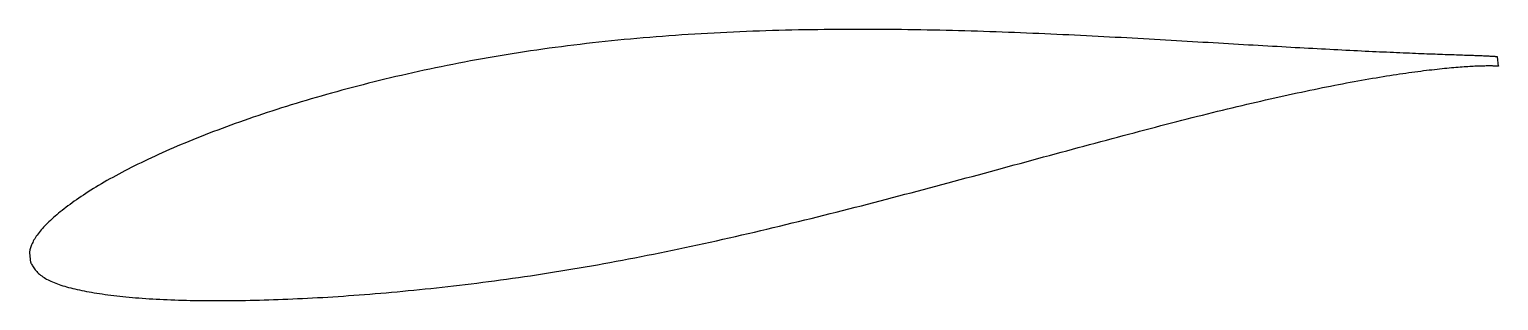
# Model space of a CAD drawing. Header units: metres. Extents: x -31.9 to 63.9, y -7 to 10.7.
import ezdxf

# ---------------------------------------------------------------- set-up
doc = ezdxf.new("R2010")
doc.units = ezdxf.units.M

msp = doc.modelspace()

# ---------------------------------------------------------------- linework, layer by layer
msp.add_lwpolyline([(63.806, 8.942), (63.804, 8.943), (63.798, 8.944), (63.789, 8.945), (63.775, 8.946), (63.758, 8.948), (63.738, 8.95), (63.713, 8.952), (63.685, 8.955), (63.653, 8.957), (63.618, 8.96), (63.578, 8.962), (63.535, 8.965), (63.489, 8.968), (63.438, 8.971), (63.384, 8.974), (63.326, 8.976), (63.265, 8.979), (63.2, 8.983), (63.131, 8.986), (63.059, 8.989), (62.982, 8.992), (62.903, 8.995), (62.819, 8.999), (62.732, 9.002), (62.641, 9.006), (62.547, 9.009), (62.449, 9.013), (62.347, 9.017), (62.242, 9.021), (62.133, 9.024), (62.021, 9.028), (61.905, 9.033), (61.785, 9.037), (61.662, 9.041), (61.535, 9.045), (61.405, 9.05), (61.271, 9.055), (61.134, 9.059), (60.993, 9.064), (60.848, 9.069), (60.7, 9.075), (60.549, 9.08), (60.394, 9.085), (60.236, 9.091), (60.074, 9.097), (59.908, 9.103), (59.74, 9.109), (59.567, 9.115), (59.392, 9.122), (59.213, 9.129), (59.03, 9.136), (58.844, 9.143), (58.655, 9.15), (58.463, 9.158), (58.267, 9.166), (58.068, 9.174), (57.865, 9.182), (57.659, 9.191), (57.45, 9.2), (57.238, 9.209), (57.022, 9.218), (56.804, 9.228), (56.582, 9.238), (56.356, 9.248), (56.128, 9.258), (55.896, 9.269), (55.662, 9.28), (55.424, 9.291), (55.183, 9.303), (54.938, 9.315), (54.691, 9.327), (54.441, 9.34), (54.188, 9.352), (53.931, 9.365), (53.672, 9.378), (53.41, 9.392), (53.145, 9.406), (52.876, 9.42), (52.605, 9.434), (52.331, 9.449), (52.054, 9.463), (51.775, 9.479), (51.492, 9.494), (51.207, 9.51), (50.918, 9.526), (50.627, 9.542), (50.334, 9.558), (50.037, 9.575), (49.738, 9.592), (49.436, 9.609), (49.132, 9.626), (48.825, 9.644), (48.515, 9.662), (48.203, 9.679), (47.888, 9.698), (47.57, 9.716), (47.25, 9.735), (46.928, 9.754), (46.603, 9.773), (46.276, 9.792), (45.946, 9.811), (45.614, 9.831), (45.279, 9.85), (44.943, 9.87), (44.604, 9.89), (44.262, 9.91), (43.918, 9.93), (43.573, 9.951), (43.225, 9.971), (42.874, 9.991), (42.522, 10.012), (42.168, 10.032), (41.811, 10.053), (41.453, 10.074), (41.092, 10.094), (40.729, 10.114), (40.365, 10.134), (39.998, 10.155), (39.63, 10.175), (39.26, 10.195), (38.888, 10.215), (38.514, 10.235), (38.138, 10.255), (37.761, 10.275), (37.382, 10.294), (37.001, 10.314), (36.618, 10.333), (36.234, 10.352), (35.848, 10.37), (35.461, 10.389), (35.072, 10.407), (34.682, 10.425), (34.29, 10.442), (33.897, 10.459), (33.502, 10.476), (33.106, 10.493), (32.709, 10.509), (32.31, 10.524), (31.911, 10.54), (31.509, 10.555), (31.107, 10.569), (30.703, 10.583), (30.299, 10.596), (29.893, 10.609), (29.486, 10.622), (29.078, 10.634), (28.669, 10.645), (28.259, 10.656), (27.849, 10.666), (27.437, 10.676), (27.024, 10.685), (26.611, 10.693), (26.197, 10.7), (25.782, 10.707), (25.366, 10.713), (24.949, 10.718), (24.532, 10.723), (24.114, 10.727), (23.696, 10.731), (23.277, 10.733), (22.858, 10.734), (22.438, 10.735), (22.017, 10.735), (21.596, 10.734), (21.175, 10.732), (20.753, 10.729), (20.331, 10.726), (19.909, 10.721), (19.487, 10.716), (19.064, 10.71), (18.641, 10.703), (18.218, 10.695), (17.794, 10.686), (17.371, 10.676), (16.948, 10.665), (16.524, 10.653), (16.101, 10.64), (15.677, 10.626), (15.254, 10.611), (14.831, 10.595), (14.408, 10.577), (13.985, 10.559), (13.562, 10.539), (13.14, 10.519), (12.718, 10.497), (12.296, 10.474), (11.875, 10.45), (11.454, 10.425), (11.033, 10.399), (10.613, 10.371), (10.193, 10.342), (9.774, 10.312), (9.355, 10.281), (8.937, 10.248), (8.52, 10.215), (8.103, 10.18), (7.687, 10.144), (7.272, 10.106), (6.857, 10.068), (6.444, 10.027), (6.031, 9.986), (5.619, 9.943), (5.207, 9.899), (4.797, 9.854), (4.388, 9.807), (3.979, 9.759), (3.572, 9.71), (3.166, 9.659), (2.761, 9.607), (2.357, 9.554), (1.954, 9.499), (1.552, 9.443), (1.151, 9.386), (0.752, 9.328), (0.354, 9.268), (-0.043, 9.207), (-0.439, 9.144), (-0.833, 9.081), (-1.225, 9.016), (-1.617, 8.95), (-2.007, 8.882), (-2.395, 8.814), (-2.782, 8.744), (-3.167, 8.673), (-3.551, 8.601), (-3.933, 8.527), (-4.314, 8.453), (-4.693, 8.377), (-5.07, 8.3), (-5.446, 8.222), (-5.82, 8.144), (-6.192, 8.064), (-6.563, 7.983), (-6.932, 7.902), (-7.298, 7.819), (-7.663, 7.735), (-8.027, 7.651), (-8.388, 7.565), (-8.747, 7.479), (-9.105, 7.392), (-9.46, 7.305), (-9.814, 7.216), (-10.165, 7.127), (-10.515, 7.037), (-10.862, 6.947), (-11.207, 6.855), (-11.55, 6.763), (-11.891, 6.67), (-12.23, 6.576), (-12.567, 6.483), (-12.901, 6.388), (-13.233, 6.292), (-13.563, 6.196), (-13.891, 6.099), (-14.216, 6.002), (-14.539, 5.904), (-14.86, 5.806), (-15.178, 5.707), (-15.494, 5.607), (-15.807, 5.507), (-16.118, 5.407), (-16.427, 5.306), (-16.733, 5.205), (-17.036, 5.103), (-17.337, 5), (-17.635, 4.898), (-17.931, 4.794), (-18.224, 4.691), (-18.514, 4.587), (-18.802, 4.483), (-19.088, 4.379), (-19.37, 4.274), (-19.65, 4.169), (-19.927, 4.064), (-20.201, 3.958), (-20.473, 3.852), (-20.742, 3.746), (-21.008, 3.64), (-21.271, 3.534), (-21.531, 3.428), (-21.788, 3.321), (-22.043, 3.215), (-22.295, 3.108), (-22.543, 3.001), (-22.789, 2.894), (-23.032, 2.787), (-23.272, 2.681), (-23.509, 2.574), (-23.743, 2.467), (-23.974, 2.36), (-24.201, 2.253), (-24.426, 2.146), (-24.648, 2.039), (-24.866, 1.932), (-25.082, 1.825), (-25.294, 1.719), (-25.504, 1.612), (-25.71, 1.506), (-25.913, 1.4), (-26.113, 1.294), (-26.309, 1.188), (-26.503, 1.082), (-26.693, 0.976), (-26.88, 0.871), (-27.063, 0.766), (-27.244, 0.66), (-27.421, 0.555), (-27.595, 0.451), (-27.765, 0.346), (-27.932, 0.242), (-28.096, 0.138), (-28.257, 0.035), (-28.414, -0.069), (-28.568, -0.171), (-28.718, -0.274), (-28.865, -0.376), (-29.009, -0.477), (-29.149, -0.578), (-29.286, -0.678), (-29.42, -0.777), (-29.55, -0.876), (-29.677, -0.974), (-29.801, -1.071), (-29.921, -1.167), (-30.037, -1.262), (-30.15, -1.357), (-30.26, -1.451), (-30.367, -1.544), (-30.469, -1.636), (-30.569, -1.727), (-30.665, -1.818), (-30.757, -1.907), (-30.846, -1.996), (-30.932, -2.084), (-31.013, -2.172), (-31.092, -2.258), (-31.167, -2.344), (-31.238, -2.43), (-31.306, -2.514), (-31.37, -2.598), (-31.431, -2.681), (-31.488, -2.763), (-31.541, -2.844), (-31.591, -2.925), (-31.638, -3.004), (-31.681, -3.082), (-31.72, -3.159), (-31.756, -3.235), (-31.789, -3.309), (-31.818, -3.381), (-31.843, -3.452), (-31.866, -3.52), (-31.884, -3.585), (-31.9, -3.646), (-31.913, -3.703), (-31.923, -3.754), (-31.93, -3.797), (-31.934, -3.831), (-31.937, -3.852), (-31.855, -4.464), (-31.852, -4.469), (-31.845, -4.483), (-31.833, -4.505), (-31.815, -4.538), (-31.792, -4.584), (-31.765, -4.637), (-31.733, -4.694), (-31.696, -4.755), (-31.657, -4.816), (-31.613, -4.878), (-31.565, -4.941), (-31.514, -5.002), (-31.46, -5.063), (-31.401, -5.122), (-31.34, -5.181), (-31.275, -5.238), (-31.206, -5.294), (-31.134, -5.349), (-31.058, -5.402), (-30.979, -5.455), (-30.896, -5.506), (-30.81, -5.555), (-30.72, -5.604), (-30.627, -5.651), (-30.531, -5.697), (-30.431, -5.741), (-30.327, -5.785), (-30.22, -5.827), (-30.11, -5.868), (-29.996, -5.908), (-29.879, -5.947), (-29.758, -5.985), (-29.634, -6.022), (-29.506, -6.059), (-29.375, -6.094), (-29.241, -6.129), (-29.103, -6.163), (-28.962, -6.196), (-28.817, -6.229), (-28.669, -6.262), (-28.517, -6.293), (-28.362, -6.324), (-28.204, -6.355), (-28.042, -6.385), (-27.877, -6.414), (-27.709, -6.443), (-27.537, -6.471), (-27.362, -6.499), (-27.183, -6.526), (-27.002, -6.552), (-26.817, -6.577), (-26.629, -6.602), (-26.437, -6.626), (-26.242, -6.649), (-26.045, -6.671), (-25.844, -6.693), (-25.64, -6.713), (-25.432, -6.733), (-25.222, -6.752), (-25.008, -6.77), (-24.792, -6.787), (-24.572, -6.803), (-24.349, -6.819), (-24.123, -6.833), (-23.894, -6.847), (-23.662, -6.86), (-23.427, -6.872), (-23.19, -6.883), (-22.949, -6.894), (-22.705, -6.904), (-22.458, -6.913), (-22.208, -6.921), (-21.956, -6.928), (-21.7, -6.935), (-21.442, -6.941), (-21.181, -6.946), (-20.917, -6.95), (-20.65, -6.953), (-20.381, -6.956), (-20.109, -6.958), (-19.834, -6.958), (-19.556, -6.958), (-19.275, -6.958), (-18.992, -6.956), (-18.707, -6.954), (-18.418, -6.951), (-18.127, -6.947), (-17.834, -6.942), (-17.538, -6.936), (-17.239, -6.93), (-16.938, -6.922), (-16.635, -6.914), (-16.329, -6.905), (-16.02, -6.895), (-15.709, -6.884), (-15.396, -6.872), (-15.08, -6.86), (-14.762, -6.846), (-14.442, -6.831), (-14.119, -6.816), (-13.795, -6.8), (-13.467, -6.782), (-13.138, -6.764), (-12.807, -6.745), (-12.473, -6.725), (-12.137, -6.704), (-11.8, -6.682), (-11.46, -6.659), (-11.118, -6.635), (-10.774, -6.61), (-10.428, -6.584), (-10.08, -6.557), (-9.73, -6.529), (-9.378, -6.5), (-9.024, -6.471), (-8.669, -6.44), (-8.311, -6.408), (-7.952, -6.375), (-7.591, -6.341), (-7.228, -6.307), (-6.864, -6.271), (-6.498, -6.234), (-6.13, -6.197), (-5.761, -6.158), (-5.389, -6.119), (-5.017, -6.078), (-4.643, -6.036), (-4.267, -5.993), (-3.89, -5.95), (-3.511, -5.904), (-3.131, -5.858), (-2.75, -5.811), (-2.367, -5.763), (-1.983, -5.713), (-1.598, -5.662), (-1.211, -5.61), (-0.823, -5.557), (-0.434, -5.503), (-0.044, -5.447), (0.347, -5.391), (0.74, -5.333), (1.133, -5.274), (1.528, -5.213), (1.923, -5.151), (2.32, -5.089), (2.717, -5.025), (3.116, -4.959), (3.515, -4.893), (3.915, -4.825), (4.316, -4.756), (4.718, -4.685), (5.121, -4.614), (5.524, -4.542), (5.928, -4.468), (6.333, -4.393), (6.738, -4.318), (7.144, -4.24), (7.55, -4.162), (7.957, -4.082), (8.365, -4.002), (8.773, -3.92), (9.182, -3.838), (9.591, -3.754), (10, -3.669), (10.41, -3.584), (10.82, -3.497), (11.23, -3.409), (11.641, -3.321), (12.052, -3.231), (12.463, -3.141), (12.875, -3.05), (13.287, -2.958), (13.698, -2.865), (14.11, -2.771), (14.522, -2.676), (14.934, -2.581), (15.346, -2.485), (15.758, -2.388), (16.17, -2.291), (16.582, -2.193), (16.994, -2.094), (17.406, -1.995), (17.818, -1.895), (18.229, -1.794), (18.64, -1.693), (19.051, -1.592), (19.462, -1.49), (19.872, -1.388), (20.283, -1.285), (20.692, -1.181), (21.102, -1.078), (21.511, -0.973), (21.92, -0.869), (22.328, -0.765), (22.735, -0.659), (23.142, -0.554), (23.549, -0.449), (23.955, -0.343), (24.36, -0.237), (24.765, -0.131), (25.169, -0.025), (25.572, 0.082), (25.975, 0.188), (26.377, 0.295), (26.778, 0.402), (27.178, 0.509), (27.578, 0.615), (27.976, 0.722), (28.374, 0.829), (28.771, 0.936), (29.167, 1.043), (29.561, 1.149), (29.955, 1.256), (30.348, 1.363), (30.74, 1.469), (31.13, 1.575), (31.52, 1.681), (31.908, 1.786), (32.295, 1.891), (32.681, 1.997), (33.066, 2.101), (33.45, 2.206), (33.832, 2.309), (34.213, 2.413), (34.593, 2.516), (34.971, 2.619), (35.348, 2.721), (35.723, 2.822), (36.097, 2.924), (36.47, 3.025), (36.841, 3.125), (37.21, 3.224), (37.578, 3.323), (37.945, 3.421), (38.309, 3.519), (38.673, 3.616), (39.034, 3.712), (39.394, 3.808), (39.752, 3.903), (40.109, 3.997), (40.463, 4.091), (40.816, 4.183), (41.167, 4.275), (41.517, 4.366), (41.864, 4.456), (42.21, 4.546), (42.553, 4.634), (42.895, 4.722), (43.235, 4.809), (43.572, 4.895), (43.908, 4.98), (44.242, 5.064), (44.574, 5.147), (44.903, 5.229), (45.231, 5.31), (45.556, 5.39), (45.879, 5.469), (46.201, 5.547), (46.519, 5.624), (46.836, 5.7), (47.151, 5.774), (47.463, 5.848), (47.773, 5.921), (48.08, 5.993), (48.385, 6.063), (48.688, 6.132), (48.989, 6.201), (49.287, 6.268), (49.583, 6.334), (49.876, 6.399), (50.167, 6.463), (50.455, 6.525), (50.741, 6.587), (51.024, 6.648), (51.304, 6.707), (51.582, 6.765), (51.858, 6.823), (52.131, 6.879), (52.401, 6.934), (52.668, 6.987), (52.933, 7.04), (53.195, 7.091), (53.455, 7.142), (53.711, 7.191), (53.965, 7.239), (54.216, 7.286), (54.464, 7.332), (54.71, 7.376), (54.953, 7.42), (55.192, 7.462), (55.429, 7.504), (55.663, 7.544), (55.894, 7.583), (56.122, 7.621), (56.347, 7.658), (56.569, 7.694), (56.788, 7.729), (57.004, 7.762), (57.217, 7.795), (57.427, 7.826), (57.634, 7.857), (57.838, 7.886), (58.039, 7.915), (58.236, 7.942), (58.431, 7.968), (58.622, 7.994), (58.81, 8.018), (58.995, 8.042), (59.177, 8.064), (59.356, 8.086), (59.531, 8.107), (59.703, 8.126), (59.872, 8.145), (60.037, 8.163), (60.199, 8.18), (60.358, 8.196), (60.514, 8.211), (60.666, 8.226), (60.815, 8.24), (60.96, 8.253), (61.102, 8.265), (61.241, 8.276), (61.376, 8.287), (61.508, 8.297), (61.637, 8.306), (61.762, 8.314), (61.883, 8.322), (62.001, 8.329), (62.116, 8.336), (62.227, 8.341), (62.334, 8.347), (62.438, 8.351), (62.539, 8.356), (62.636, 8.359), (62.73, 8.362), (62.819, 8.365), (62.906, 8.367), (62.989, 8.368), (63.068, 8.369), (63.143, 8.37), (63.215, 8.371), (63.284, 8.371), (63.348, 8.37), (63.41, 8.37), (63.467, 8.369), (63.521, 8.367), (63.571, 8.366), (63.618, 8.364), (63.661, 8.363), (63.7, 8.361), (63.735, 8.359), (63.767, 8.357), (63.795, 8.355), (63.82, 8.352), (63.84, 8.35), (63.857, 8.349), (63.87, 8.347), (63.88, 8.345), (63.886, 8.344), (63.888, 8.344), (63.806, 8.942)], close=True)

doc.saveas('drawing.dxf')
